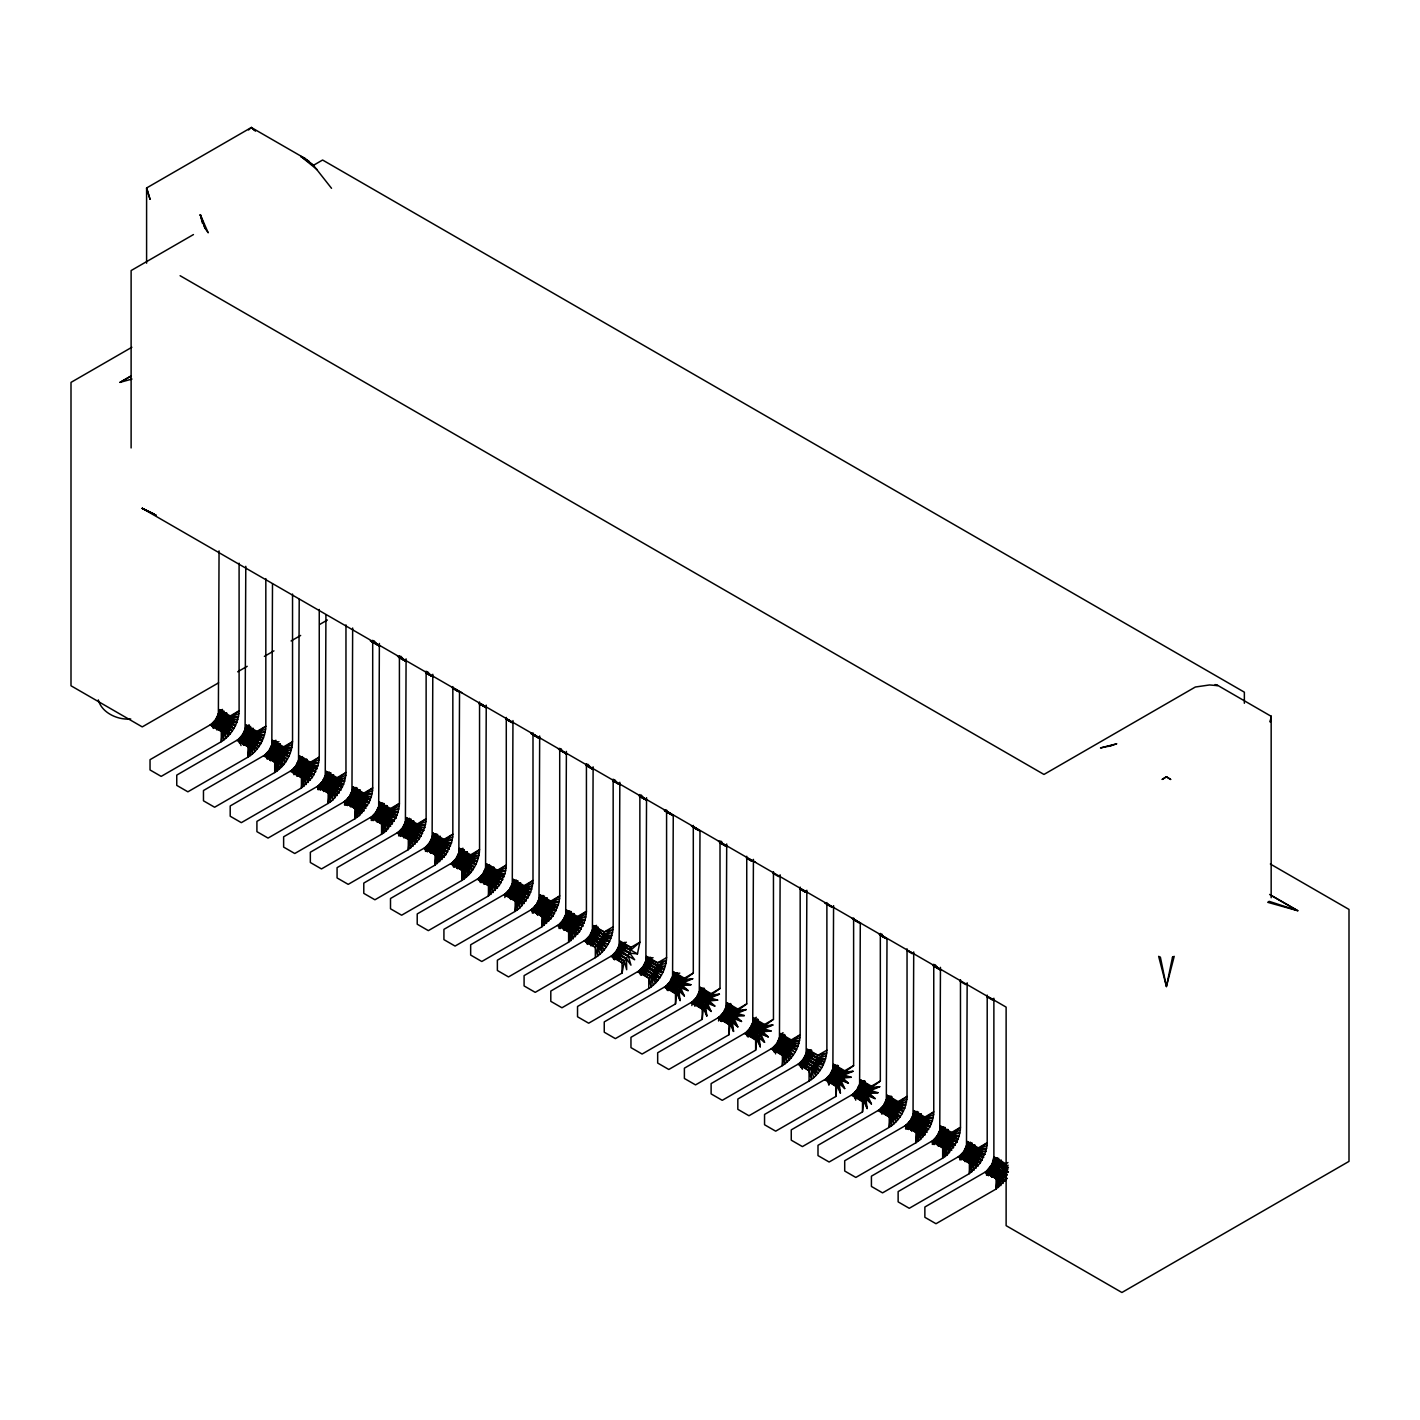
<?xml version="1.0" encoding="UTF-8"?>
<svg xmlns="http://www.w3.org/2000/svg" width="1420" height="1420" viewBox="0 0 1420 1420"><rect width="100%" height="100%" fill="white"/><g stroke="black" fill="none" stroke-linecap="round" stroke-linejoin="round"><path stroke-width="1.5" d="M239.092 563.19L239.092 710.834C238.613 723.117 231.691 735.116 221.289 741.684L161.17 776.385L150.041 769.959L150.041 759.682L211.314 724.218L215.574 719.709L218.378 713.87L219.053 550.889M223.774 711.597L218.378 713.87L229.898 718.804L238.489 716.496L230.111 717.348L230.2 715.964L239.092 710.834L230.111 717.348L226.703 726.135L221.289 731.389L221.289 741.684L222.443 730.643L211.314 724.218L213.035 728.052M265.824 578.615L265.824 726.259C265.327 738.542 258.404 750.541 248.003 757.109L187.884 791.81L176.754 785.384L176.754 775.107L238.027 739.642L242.287 735.134L245.092 729.294L245.784 566.314M250.488 727.022L245.092 729.294L256.612 734.229L265.203 731.921L256.842 732.791L256.913 731.389L265.824 726.259L256.842 732.791L253.434 741.559L248.003 746.813L248.003 757.109L249.174 746.068L238.027 739.642L239.767 743.476M292.538 594.039L292.538 741.684C292.041 753.967 285.118 765.966 274.717 772.533L214.615 807.234L203.468 800.809L203.468 790.532L264.759 755.067L269.019 750.559L271.823 744.719L272.498 583.939M278.995 741.684L271.823 744.719L283.325 749.653L291.934 747.346L283.556 748.216L283.627 746.813L292.538 741.684L283.556 748.216L280.148 756.984L274.717 762.238L274.717 772.533L275.888 761.493L264.759 755.067L277.024 760.57L279.332 769.161L278.125 759.505L268.043 751.872L272.498 758.209L283.627 764.634L280.148 756.984L269.889 749.174L277.716 749.902L280.042 743.903L271.823 744.719L288.846 756.327L269.019 750.559L283.627 764.634L279.172 758.298L281.533 767.031L278.125 759.505L266.995 753.061L270.404 760.605L277.716 749.902L270.652 747.719L279.012 746.92L288.846 756.327L281.781 754.144L270.652 747.719L282.438 752.653L290.142 753.346L272.196 743.228L275.817 741.151M299.212 599.364L298.537 760.144L295.733 765.984L291.473 770.492L230.2 805.957L230.2 816.234L241.329 822.659L301.448 787.958L301.448 777.681L307.732 771.024L310.341 762.238L319.252 757.109L319.252 609.464M319.092 759.878L319.252 757.109L310.27 763.64L299.141 757.197L310.039 765.078L317.902 765.753L319.092 759.878L310.27 763.64L299.212 755.813L310.341 762.238M325.925 614.789L325.251 775.568L322.446 781.408L318.186 785.917L256.913 821.381L256.913 831.659L268.043 838.084L328.162 803.383L328.162 793.105L334.463 786.449L337.072 777.681L345.965 772.533L345.965 624.889M345.823 775.302L345.965 772.533L336.984 779.065L325.855 772.64L336.753 780.503L344.616 781.178L345.823 775.302L336.984 779.065L325.925 771.237L337.072 777.681M352.657 628.013L351.965 790.993L349.16 796.833L344.9 801.341L283.627 836.806L283.627 847.083L294.757 853.509L354.876 818.808L354.876 808.53L361.177 801.874L363.786 793.105L372.697 787.958L372.697 640.313M372.537 790.727L372.697 787.958L363.697 794.49L352.568 788.064L363.484 795.928L371.33 796.602L372.537 790.727L363.697 794.49L352.657 786.662L363.786 793.105M379.371 643.438L378.696 806.418L375.892 812.258L371.632 816.766L310.341 852.231L310.341 862.508L321.47 868.933L381.589 834.232L381.589 823.955L387.891 817.299L390.5 808.53L399.411 803.383L399.411 655.738M399.251 806.152L399.411 803.383L390.429 809.915L379.3 803.489L390.198 811.352L398.044 812.027L399.251 806.152L390.429 809.915L379.371 802.087L390.5 808.53M406.084 658.862L405.41 821.843L402.605 827.7L398.345 832.191L337.072 867.655L337.072 877.933L348.202 884.358L408.303 849.657L408.303 839.38L414.604 832.723L417.214 823.955L426.124 818.808L426.124 671.163M425.964 821.577L426.124 818.808L417.143 825.34L406.014 818.914L416.912 826.777L424.775 827.452L425.964 821.577L417.143 825.34L406.084 817.529L417.214 823.955M432.798 674.287L432.124 837.267L429.319 843.125L425.059 847.616L363.786 883.08L363.786 893.357L374.915 899.783L435.035 865.082L435.035 854.804L441.318 848.148L443.927 839.38L452.838 834.232L452.838 686.588M452.696 837.001L452.838 834.232L443.856 840.764L432.727 834.339L443.626 842.202L451.489 842.894L452.696 837.001L443.856 840.764L432.798 832.954L443.927 839.38M479.552 702.012L479.552 849.657C479.072 861.94 472.15 873.939 461.748 880.506L401.629 915.208L390.5 908.782L390.5 898.505L451.773 863.04L456.033 858.55L458.837 852.692L459.53 691.913M464.233 850.42L458.837 852.692L470.357 857.644L478.948 855.337L470.57 856.189L470.659 854.804L479.552 849.657L470.57 856.189L467.162 864.975L461.748 870.229L461.748 880.506L462.902 869.466L451.773 863.04L453.495 866.874M486.243 705.136L485.569 868.117L482.747 873.974L478.487 878.465L417.214 913.93L417.214 924.207L428.343 930.632L488.462 895.931L488.462 885.654L494.763 878.998L497.373 870.229L506.283 865.082L506.283 717.437M506.123 867.851L506.283 865.082L497.302 871.614L486.155 865.188L497.071 873.069L504.916 873.744L506.123 867.851L497.302 871.614L486.243 863.804L497.373 870.229M512.957 720.561L512.283 883.542L509.478 889.399L505.218 893.89L443.927 929.355L443.927 939.632L455.074 946.075L515.176 911.356L515.176 901.079L521.477 894.422L524.087 885.654L532.997 880.506L532.997 732.862M532.837 883.275L532.997 880.506L524.015 887.038L512.886 880.613L523.785 888.494L531.63 889.168L532.837 883.275L524.015 887.038L512.957 879.228L524.087 885.654M539.671 735.986L538.996 898.966L536.192 904.824L531.932 909.315L470.659 944.779L470.659 955.056L481.788 961.5L541.908 926.781L541.908 916.504L548.191 909.847L550.8 901.079L559.711 895.931L559.711 748.287M559.569 898.7L559.711 895.931L550.729 902.463L539.6 896.038L550.498 903.919L558.362 904.593L559.569 898.7L550.729 902.463L539.671 894.653L550.8 901.079M566.385 751.411L565.71 914.409L562.906 920.249L558.646 924.74L497.373 960.204L497.373 970.481L508.502 976.924L568.621 942.206L568.621 931.928L574.922 925.272L577.532 916.504L586.424 911.356L586.424 763.712M586.283 914.125L586.424 911.356L577.443 917.888L566.314 911.462L577.212 919.344L585.076 920.018L586.283 914.125L577.443 917.888L566.385 910.078L577.532 916.504M613.156 779.136L613.156 926.781C612.659 939.064 605.736 951.063 595.335 957.63L535.216 992.349L524.087 985.924L524.087 975.629L585.359 940.164L589.62 935.673L592.424 929.834L593.116 766.835M619.83 782.26L619.155 945.258L616.351 951.098L612.091 955.589L550.8 991.053L550.8 1001.348L561.947 1007.774L622.049 973.055L624.356 961.091L629.77 953.175L630.959 947.353L639.87 942.206L639.87 794.561M666.583 809.986L666.583 957.63C666.104 969.913 659.164 981.912 648.78 988.48L588.661 1023.199L577.532 1016.773L577.532 1006.478L638.805 971.014L643.065 966.523L645.869 960.683L646.544 797.685M693.297 825.41L693.297 973.055L684.387 978.202L682.558 985.533L676.648 992.864L675.494 1003.904L615.375 1038.623L604.245 1032.198L604.245 1021.903L665.519 986.438L669.778 981.948L672.583 976.108L673.257 815.311M720.011 840.835L720.011 988.48L711.118 993.627L709.272 1000.958L703.361 1008.289L702.208 1019.329L642.088 1054.048L630.959 1047.623L630.959 1037.328L692.232 1001.863L696.492 997.372L699.297 991.533L699.989 830.735M746.742 856.26L746.742 1003.904L737.832 1009.052L735.223 1017.838L730.093 1023.713L728.922 1034.754L668.802 1069.473L657.673 1063.047L657.673 1052.753L718.964 1017.288L723.206 1012.797L726.028 1006.957L726.703 843.959M773.456 871.685L773.456 1019.329L764.546 1024.477L761.936 1033.263L755.635 1039.901L755.635 1050.179L695.534 1084.898L684.387 1078.472L684.387 1068.177L745.678 1032.713L749.938 1028.222L752.742 1022.382L753.416 859.384M780.13 874.809L779.456 1037.807L776.651 1043.647L772.391 1048.138L711.118 1083.602L711.118 1093.897L722.247 1100.322L782.367 1065.621L782.367 1055.326L788.65 1048.688L791.259 1039.901L800.17 1034.754L800.17 887.109M774.113 1051.989L772.391 1048.138L783.52 1054.563L782.367 1065.621C792.75 1059.054 799.691 1047.055 800.17 1034.754L791.188 1041.286L780.059 1034.861L783.059 1032.695M826.884 902.534L826.884 1050.179C826.404 1062.479 819.482 1074.478 809.08 1081.046L748.961 1115.747L737.832 1109.322L737.832 1099.027L799.105 1063.562L803.365 1059.071L806.169 1053.232L806.844 890.233M853.615 917.959L853.615 1065.621L844.705 1070.751L842.859 1078.082L836.966 1085.412L835.794 1096.471L775.675 1131.172L764.546 1124.746L764.546 1114.451L825.819 1078.987L830.079 1074.496L832.883 1068.656L833.575 905.658M880.329 933.401L880.329 1081.046L871.418 1086.176L869.572 1093.506L863.679 1100.837L862.508 1111.895L802.406 1146.597L791.259 1140.171L791.259 1129.876L852.55 1094.412L856.81 1089.921L859.615 1084.081L860.289 923.284M907.043 948.826L907.043 1096.471C906.563 1108.754 899.623 1120.753 889.24 1127.32L829.12 1162.021L817.991 1155.596L817.991 1145.319L879.264 1109.836L883.524 1105.346L886.328 1099.506L887.003 938.726M891.707 1097.234L886.328 1099.506L897.83 1104.44L906.439 1102.133L898.061 1102.985L898.132 1101.601L907.043 1096.471L898.061 1102.985L895.523 1110.387L889.24 1117.025L889.24 1127.32L890.393 1116.28L879.264 1109.836L891.529 1115.357L893.837 1123.948L892.647 1114.274L882.548 1106.659L887.003 1112.996L898.132 1119.421L894.653 1111.771L884.394 1103.961L901.824 1114.025L896.304 1108.931L885.157 1102.506L893.517 1101.689L903.368 1111.114L883.524 1105.346L887.003 1112.996L900.067 1116.812L895.523 1110.387L885.157 1102.506L903.368 1111.114L896.304 1108.931M913.717 951.932L913.042 1114.931L910.238 1120.77L905.978 1125.261L844.705 1160.744L844.705 1171.021L855.834 1177.446L915.953 1142.745L915.953 1132.45L922.255 1125.812L924.864 1117.025L933.756 1111.895L933.756 964.251M933.615 1114.665L933.756 1111.895L924.775 1118.41L913.646 1111.984L924.544 1119.865L932.407 1120.54L933.615 1114.665L924.775 1118.41L913.717 1110.6L924.864 1117.025M940.448 967.357L939.756 1130.356L936.952 1136.195L932.692 1140.686L871.418 1176.168L871.418 1186.445L882.548 1192.871L942.667 1158.17L942.667 1147.875L948.968 1141.236L951.577 1132.45L960.47 1127.32L960.47 979.676M960.328 1130.089L960.47 1127.32L951.489 1133.834L940.359 1127.409L951.276 1135.29L959.121 1135.965L960.328 1130.089L951.489 1133.834L940.448 1126.024L951.577 1132.45M967.162 982.782L966.487 1145.78L963.683 1151.62L959.423 1156.129L898.132 1191.593L898.132 1201.87L909.261 1208.296L969.381 1173.594L969.381 1163.299L975.682 1156.661L978.291 1147.875L987.202 1142.745L987.202 995.101M987.042 1145.514L987.202 1142.745L978.22 1149.259L967.091 1142.834L977.99 1150.715L985.835 1151.389L987.042 1145.514L978.22 1149.259L967.162 1141.449L978.291 1147.875M1007.934 1162.519L1004.934 1164.684L993.876 1156.874L992.03 1164.205L986.137 1171.553L924.864 1207.018L924.864 1217.295L935.993 1223.72L996.094 1189.019L996.094 1178.724L1001.526 1173.47L1004.331 1167.63L1005.005 1163.299L993.876 1156.874L993.876 998.224M302.531 756.576L298.91 758.653L316.873 768.77L309.152 768.078L297.366 763.143L308.513 769.569L315.577 771.752L305.726 762.345L297.366 763.143L304.448 765.327L297.117 776.03L293.709 768.486L304.856 774.929L308.264 782.455L305.886 773.722L310.341 780.059L295.733 765.984L315.577 771.752L298.537 760.144L306.755 759.327L304.448 765.327L296.602 764.599L306.862 772.409L310.341 780.059L299.212 773.634L294.757 767.297L304.856 774.929L306.045 784.585L303.738 775.995L291.473 770.492L302.602 776.917L301.448 787.958L312.276 777.45L317.902 765.753L309.666 766.569L298.537 760.144L303.916 757.872M317.796 789.591L318.186 785.917L330.469 791.419L332.777 800.028L328.162 803.383L329.316 792.342L318.186 785.917L318.648 789.715M344.527 805.016L344.9 801.341L357.183 806.844L359.491 815.453L354.876 818.808L356.047 807.767L344.9 801.341L345.38 805.14M371.241 820.441L371.632 816.766L383.897 822.269L386.204 830.878L381.589 834.232L382.761 823.192L371.632 816.766L372.093 820.565M398.807 835.99L398.345 832.191L409.475 838.616L408.303 849.657L419.148 839.149L424.775 827.452L416.539 828.268L405.41 821.843L410.788 819.571M425.521 851.414L425.059 847.616L436.188 854.041L435.035 865.082L445.88 854.574L451.489 842.894L443.253 843.693L432.124 837.267L437.52 834.995M480.226 882.299L478.487 878.465L489.634 884.891L488.462 895.931L499.308 885.423L504.916 873.744L496.698 874.542L485.569 868.117L490.947 865.845M504.828 897.564L505.218 893.89L517.484 899.392L519.791 908.001L515.176 911.356L516.347 900.316L505.218 893.89L515.176 901.079L504.047 894.653M532.394 913.131L531.932 909.315L543.061 915.74L541.908 926.781L552.735 916.273L558.362 904.593L550.126 905.41L538.996 898.966L544.375 896.694M559.107 928.556L558.646 924.74L569.775 931.165L568.621 942.206L579.466 931.697L585.076 920.018L576.84 920.834L565.71 914.409L571.106 912.119M691.842 1005.555L692.232 1001.863L704.515 1007.366L706.823 1015.974L703.361 1008.289L692.232 1001.863L702.208 1009.052L702.208 1019.329M718.573 1020.98L718.964 1017.288L731.229 1022.79L733.536 1031.399L730.093 1023.713L718.964 1017.288L720.685 1021.14M755.635 1050.179L756.807 1039.138L745.678 1032.713L747.399 1036.564M905.587 1128.953L905.978 1125.261L918.261 1130.781L920.568 1139.372L915.953 1142.745L917.107 1131.705L905.978 1125.261L906.439 1129.077M932.301 1144.378L932.692 1140.686L944.974 1146.206L947.282 1154.797L942.667 1158.17L943.838 1147.129L932.692 1140.686L933.171 1144.502M959.884 1159.927L959.423 1156.129L970.552 1162.554L969.381 1173.594L980.226 1163.086L985.835 1151.389L977.617 1152.206L966.487 1145.78L971.866 1143.508M986.598 1175.352L986.137 1171.553L997.266 1177.979L996.094 1189.019L1006.94 1178.511L1002.396 1172.086L992.03 1164.205L1000.39 1163.406L1007.419 1170.115M595.335 957.63L595.335 947.353L601.636 940.697L604.245 931.928L613.156 926.781M648.78 988.48L648.78 978.202L655.064 971.546L657.673 962.778L666.583 957.63M809.08 1081.046L809.08 1070.751L815.382 1064.112L817.991 1055.326L826.884 1050.179M617.221 949.696L634.651 959.76L629.77 953.175L619.155 945.258L626.344 947.442L617.984 948.24L629.77 953.175L637.473 953.867L639.87 942.206L630.658 950.193L619.155 945.258L626.327 942.223M225.585 716.071L226.614 713.053L218.378 713.87L235.418 725.478L215.574 719.709L230.2 733.785L226.703 726.135L216.461 718.325L224.289 719.053L225.585 716.071L217.863 715.378L235.418 725.478L225.585 716.071L217.224 716.869L227.59 724.75L232.135 731.176L214.615 721.023L219.053 727.359L230.2 733.785L225.744 727.448L228.105 736.181L224.697 728.637L214.615 721.023L226.703 726.135L232.135 731.176M252.298 731.495L253.328 728.478L245.092 729.294L262.132 740.903L242.287 735.134L256.913 749.21L253.434 741.559L243.175 733.75L251.003 734.477L252.298 731.495L244.577 730.803L262.132 740.903L252.298 731.495L243.938 732.294L254.304 740.175L258.848 746.601L241.329 736.447L245.784 742.784L256.913 749.21L252.458 742.873L254.819 751.606L251.411 744.08L241.329 736.447L253.434 741.559L258.848 746.601M332.457 777.769L324.097 778.568L331.162 780.751L323.849 791.455L320.441 783.929L331.57 790.354L334.978 797.88L332.617 789.147L337.072 795.484L322.446 781.408L342.291 787.177L332.457 777.769L333.487 774.752L325.251 775.568L342.291 787.177L332.777 800.028L331.57 790.354L321.47 782.722L325.925 789.058L337.072 795.484L333.576 787.834L323.316 780.024L331.162 780.751L332.457 777.769L324.736 777.077L342.291 787.177L344.616 781.178L336.38 781.994L325.251 775.568L330.647 773.297M359.171 793.194L350.811 793.993L357.875 796.176L350.562 806.879L347.154 799.353L358.284 805.779L361.692 813.305L359.331 804.572L363.786 810.909L349.16 796.833L369.005 802.602L359.171 793.194L360.201 790.177L351.965 790.993L369.005 802.602L359.491 815.453L358.284 805.779L348.202 798.147L352.657 804.483L363.786 810.909L360.289 803.276L350.048 795.448L357.875 796.176L359.171 793.194L351.45 792.502L369.005 802.602L371.33 796.602L363.112 797.419L351.965 790.993L357.361 788.721M385.885 808.619L377.525 809.418L384.589 811.601L377.276 822.304L373.868 814.778L384.998 821.204L388.405 828.73L386.045 819.997L390.5 826.333L375.892 812.258L395.718 818.026L385.885 808.619L386.914 805.601L378.696 806.418L395.718 818.026L386.204 830.878L384.998 821.204L374.915 813.571L379.371 819.908L390.5 826.333L387.021 818.701L376.761 810.873L384.589 811.601L385.885 808.619L378.181 807.927L395.718 818.026L398.044 812.027L389.825 812.843L378.696 806.418L384.075 804.146M412.599 824.044L413.628 821.026L405.41 821.843L422.45 833.451L402.605 827.7L417.214 841.758L413.735 834.126L403.475 826.298L411.303 827.026L412.599 824.044L404.895 823.351L422.45 833.451L412.599 824.044L404.238 824.842L414.604 832.723L419.148 839.149L401.629 828.996L406.084 835.333L417.214 841.758L412.758 835.422L415.137 844.154L411.711 836.628L401.629 828.996L413.735 834.126L419.148 839.149M439.33 839.468L440.36 836.451L432.124 837.267L449.164 848.876L429.319 843.125L443.927 857.183L440.448 849.55L430.189 841.723L438.034 842.45L439.33 839.468L431.609 838.776L449.164 848.876L439.33 839.468L430.97 840.267L441.318 848.148L445.88 854.574L428.343 844.421L432.798 850.757L443.927 857.183L439.49 850.846L441.851 859.579L438.443 852.053L428.343 844.421L440.448 849.55L445.88 854.574M466.044 854.893L467.073 851.876L458.837 852.692L475.877 864.301L456.033 858.55L470.659 872.608L467.162 864.975L456.921 857.147L464.748 857.875L466.044 854.893L458.323 854.201L475.877 864.301L466.044 854.893L457.684 855.692L468.05 863.573L472.594 869.998L455.074 859.846L459.53 866.182L470.659 872.608L466.204 866.271L468.565 875.004L465.156 867.478L455.074 859.846L467.162 864.975L472.594 869.998M492.758 870.318L493.787 867.3L485.569 868.117L502.591 879.726L482.747 873.974L497.373 888.033L493.894 880.4L483.634 872.572L491.462 873.3L492.758 870.318L485.054 869.626L502.591 879.726L492.758 870.318L484.397 871.117L494.763 878.998L499.308 885.423L481.788 875.27L486.243 881.607L497.373 888.033L492.917 881.696L495.278 890.429L491.87 882.903L481.788 875.27L493.894 880.4L499.308 885.423M519.471 885.743L511.111 886.541L518.176 888.725L510.863 899.428L507.455 891.902L518.584 898.327L521.992 905.853L519.631 897.12L524.087 903.457L509.478 889.399L529.323 895.15L519.471 885.743L520.501 882.743L512.283 883.542L529.323 895.15L519.791 908.001L518.584 898.327L508.502 890.695L512.957 897.032L524.087 903.457L520.607 895.825L510.348 887.997L518.176 888.725L519.471 885.743L511.768 885.05L529.323 895.15L531.63 889.168L523.412 889.985L512.283 883.542L517.661 881.27M546.185 901.167L547.232 898.168L538.996 898.966L556.036 910.575L536.192 904.824L550.8 918.882L547.321 911.249L537.062 903.422L544.907 904.149L546.185 901.167L538.482 900.475L556.036 910.575L546.185 901.167L537.825 901.966L548.191 909.847L552.735 916.273L535.216 906.12L539.671 912.456L550.8 918.882L546.345 912.545L548.723 921.278L545.316 913.752L535.216 906.12L547.321 911.249L552.735 916.273M572.917 916.592L573.946 913.593L565.71 914.409L582.75 926L562.906 920.249L577.532 934.307L574.035 926.674L563.775 918.846L571.621 919.574L572.917 916.592L565.196 915.9L582.75 926L572.917 916.592L564.557 917.391L574.922 925.272L579.466 931.697L561.947 921.544L566.385 927.881L577.532 934.307L573.077 927.97L575.437 936.703L572.029 929.177L561.947 921.544L574.035 926.674L579.466 931.697M920.249 1117.114L911.889 1117.93L918.953 1120.114L911.64 1130.817L908.232 1123.273L919.361 1129.699L922.769 1137.243L920.408 1128.509L924.864 1134.846L910.238 1120.77L930.082 1126.539L920.249 1117.114L921.278 1114.114L913.042 1114.931L930.082 1126.539L920.568 1139.372L919.361 1129.699L909.261 1122.084L913.717 1128.421L924.864 1134.846L921.367 1127.196L911.107 1119.386L918.953 1120.114L920.249 1117.114L912.528 1116.439L930.082 1126.539L932.407 1120.54L924.171 1121.356L913.042 1114.931L918.438 1112.659M946.962 1132.556L938.602 1133.355L945.667 1135.538L938.354 1146.242L934.946 1138.698L946.075 1145.123L949.483 1152.667L947.122 1143.934L951.577 1150.271L936.952 1136.195L956.796 1141.964L946.962 1132.556L947.992 1129.539L939.756 1130.356L956.796 1141.964L947.282 1154.797L946.075 1145.123L935.993 1137.509L940.448 1143.845L951.577 1150.271L948.081 1142.621L937.839 1134.811L945.667 1135.538L946.962 1132.556L939.241 1131.864L956.796 1141.964L959.121 1135.965L950.903 1136.781L939.756 1130.356L945.152 1128.083M973.676 1147.981L974.706 1144.964L966.487 1145.78L983.51 1157.389L963.683 1151.62L978.291 1165.696L974.812 1158.045L964.553 1150.236L972.38 1150.963L973.676 1147.981L965.973 1147.289L983.51 1157.389L973.676 1147.981L965.316 1148.78L975.682 1156.661L980.226 1163.086L962.707 1152.933L967.162 1159.27L978.291 1165.696L973.836 1159.359L976.197 1168.092L972.789 1160.548L962.707 1152.933L974.812 1158.045L980.226 1163.086M1007.312 1174.446L992.03 1164.205L999.094 1166.388L991.267 1165.66L1001.526 1173.47L1005.005 1181.12L993.876 1174.695L989.42 1168.358L999.502 1175.973L1000.709 1185.647L998.402 1177.056L987.273 1170.63L991.781 1177.091L997.568 1169.299L1001.419 1160.389L993.201 1161.205L1007.029 1170.967M216.976 729.756L213.568 722.212L224.697 728.637L225.904 738.311L223.597 729.72L212.468 723.295L216.976 729.756L224.289 719.053L217.224 716.869L228.354 723.295L233.874 728.389L221.005 724.75L214.615 721.023M243.69 745.18L240.282 737.637L251.411 744.08L252.618 753.736L250.311 745.145L239.181 738.719L243.69 745.18L251.003 734.477L243.938 732.294L255.067 738.719L260.605 743.814L247.719 740.175L241.329 736.447M403.99 837.729L400.582 830.203L411.711 836.628L412.918 846.302L410.611 837.693L399.481 831.268L403.99 837.729L411.303 827.026L404.238 824.842L415.385 831.268L420.906 836.362L408.019 832.723L401.629 828.996M430.721 853.154L427.313 845.628L438.443 852.053L439.632 861.727L437.342 853.118L426.195 846.693L430.721 853.154L438.034 842.45L430.97 840.267L442.099 846.693L447.62 851.787L434.733 848.148L428.343 844.421M457.435 868.578L454.027 861.053L465.156 867.478L466.363 877.152L464.056 868.543L452.927 862.117L457.435 868.578L464.748 857.875L457.684 855.692L468.813 862.117L474.351 867.212L461.464 863.573L455.074 859.846M484.149 884.003L480.741 876.477L491.87 882.903L493.077 892.577L490.77 883.968L479.641 877.542L484.149 884.003L491.462 873.3L484.397 871.117L495.527 877.542L501.065 882.636L488.178 878.998L481.788 875.27M537.577 914.853L534.168 907.327L545.316 913.752L546.505 923.426L544.197 914.817L533.068 908.392L537.577 914.853L544.907 904.149L537.825 901.966L548.972 908.392L554.492 913.486L541.606 909.847L535.216 906.12M564.308 930.278L560.9 922.751L572.029 929.177L573.236 938.851L570.929 930.242L559.799 923.817L564.308 930.278L571.621 919.574L564.557 917.391L575.686 923.817L581.206 928.911L568.337 925.272L561.947 921.544M593.116 943.306L599.63 932.017L591.909 931.325L609.464 941.424L601.636 940.697L589.62 935.673L604.245 949.731L593.116 943.306L587.614 938.176L591.022 945.702L593.116 943.306L588.661 936.969L606.18 947.122L601.636 940.697L591.27 932.816L599.63 932.017L609.464 941.424L589.62 935.673L606.18 947.122M967.162 1159.27L961.659 1154.123L971.688 1161.631L973.996 1170.222L972.789 1160.548L961.659 1154.123L965.067 1161.667L972.38 1150.963L965.316 1148.78L976.445 1155.206L981.983 1160.3L969.097 1156.661L962.707 1152.933M248.553 129.983L251.34 127.498L305.034 158.472L313.447 165.323L331.534 188.31M615.055 959.405L614.327 953.601L624.356 961.091L622.049 962.778L622.049 973.055M693.297 973.055L684.316 979.587L673.186 973.161L677.375 972.735M720.011 988.48L711.029 995.012L699.9 988.586L704.089 988.16M746.742 1003.904L737.761 1010.436L726.614 1004.011L730.803 1003.585M756.327 1017.252L753.346 1019.436L764.244 1027.317L772.853 1025.009L764.475 1025.861L753.346 1019.436L757.534 1019.01M773.456 1019.329L764.475 1025.861L753.416 1018.051L764.546 1024.477M853.615 1065.621L844.634 1072.135L833.487 1065.71L837.676 1065.284M880.329 1081.046L871.347 1087.56L860.218 1081.135L864.407 1080.709M668.483 990.255L667.773 984.45L673.257 989.58L668.802 983.244L678.902 990.876L680.091 1000.55L676.648 992.864L675.494 993.627L675.494 1003.904M703.361 1008.289L702.208 1009.052L691.078 1002.626M730.093 1023.713L728.922 1024.477L728.922 1034.754M829.031 1084.738L828.073 1076.999L833.575 1082.146L829.12 1075.81L839.202 1083.424L840.409 1093.098L836.966 1085.412L835.794 1086.176L835.794 1096.471M855.745 1100.163L854.787 1092.424L860.289 1097.571L855.834 1091.234L865.916 1098.849L867.123 1108.523L863.679 1100.837L862.508 1101.601L862.508 1111.895M255.493 131.173L251.34 127.498L146.597 187.972L146.597 263.197M193.457 234.566L131.119 270.563L131.119 447.957M131.865 347.261L71 382.388L71 685.771L142.249 726.898L218.591 682.825M119.99 382.388L131.243 375.892L119.99 382.388L131.989 379.051M237.672 671.802L247.204 666.299M264.386 656.377L273.936 650.875M291.1 640.952L300.649 635.45M319.731 624.427L327.363 620.025M217.224 716.869L228.993 721.804L236.714 722.496L218.751 712.378L222.372 710.302M243.938 732.294L255.724 737.228L263.428 737.921L245.483 727.803L249.103 725.726M339.007 792.875L333.576 787.834L321.47 782.722L339.007 792.875L334.463 786.449L324.097 778.568L335.865 783.503L343.587 784.195L325.624 774.077L329.245 772.001M365.721 808.299L360.289 803.276L348.202 798.147L365.721 808.299L361.177 801.874L350.811 793.993L362.597 798.928L370.3 799.62L352.337 789.502L355.976 787.425M392.435 823.724L387.021 818.701L374.915 813.571L392.435 823.724L387.891 817.299L377.525 809.418L389.311 814.352L397.014 815.044L379.069 804.927L382.69 802.85M404.238 824.842L416.024 829.777L423.746 830.469L405.783 820.352L409.404 818.275M430.97 840.267L442.738 845.202L450.459 845.894L432.496 835.776L436.117 833.7M457.684 855.692L469.452 860.626L477.173 861.319L459.21 851.201L462.849 849.124M484.397 871.117L496.184 876.051L503.887 876.743L485.942 866.626L489.563 864.549M526.021 900.848L520.607 895.825L508.502 890.695L526.021 900.848L521.477 894.422L511.111 886.541L522.897 891.476L530.601 892.168L512.655 882.051L516.276 879.974M537.825 901.966L549.611 906.901L557.332 907.593L539.369 897.493L542.99 895.399M564.557 917.391L576.325 922.325L584.046 923.018L566.083 912.918L569.704 910.823M588.661 936.969L595.051 940.697L607.938 944.335L590.507 934.271L598.335 934.999L591.27 932.816L603.056 937.75L610.76 938.442L592.814 928.343L596.435 926.248M597.82 927.544L592.424 929.834L603.944 934.768L612.996 929.55L604.245 931.928L593.028 926.887L596.56 925.379M653.04 957.648L645.869 960.683L657.371 965.618L666.424 960.399L657.673 962.778L646.473 957.737L650.662 957.311M811.566 1050.96L806.169 1053.232L817.689 1058.166L826.742 1052.966L817.991 1055.326L806.773 1050.285L810.962 1049.859M926.798 1132.237L921.367 1127.196L909.261 1122.084L926.798 1132.237L922.255 1125.812L911.889 1117.93L923.657 1122.865L931.378 1123.557L913.415 1113.44L917.036 1111.363M953.512 1147.662L948.081 1142.621L935.993 1137.509L953.512 1147.662L948.968 1141.236L938.602 1133.355L950.388 1138.29L958.092 1138.982L940.129 1128.864L943.768 1126.788M965.316 1148.78L977.102 1153.715L984.806 1154.407L966.86 1144.289L970.481 1142.212M1007.809 1167.684L993.574 1159.714L997.195 1157.637M218.378 713.87L229.508 720.295L237.743 719.478L229.898 718.804L218.982 710.923L222.514 709.432M218.982 710.923L230.111 717.348L238.951 713.603M245.092 729.294L256.239 735.72L264.457 734.903L256.612 734.229L245.695 726.348L249.228 724.857M245.695 726.348L256.842 732.791L265.664 729.028M271.823 744.719L282.953 751.144L291.171 750.328L283.325 749.653L272.427 741.772L275.959 740.281M272.427 741.772L283.556 748.216L292.378 744.453M458.837 852.692L469.967 859.118L478.203 858.319L470.357 857.644L459.441 849.764L462.973 848.255M459.441 849.764L470.57 856.189L479.41 852.426M791.259 1039.901L780.13 1033.476L791.188 1041.286L800.028 1037.541M891.121 1096.133L886.932 1096.559L898.061 1102.985L906.883 1099.24M673.257 989.58L669.778 981.948L676.949 984.184L671.429 979.09L679.789 978.291L672.583 976.108L683.712 982.533L690.919 984.717L683.197 984.024L672.583 976.108L679.772 973.073M683.712 982.533L692.694 978.735L684.316 979.587L673.257 971.777L684.387 978.202M695.197 1005.68L694.486 999.875L699.989 1005.005L696.492 997.372L703.663 999.609L698.143 994.515L706.503 993.716L699.297 991.533L710.444 997.958L717.632 1000.142L709.911 999.467L699.297 991.533L704.693 989.243M710.444 997.958L719.408 994.16L711.029 995.012L699.989 987.202L711.118 993.627M721.928 1021.104L721.2 1015.3L726.703 1020.43L723.206 1012.797L730.395 1015.034L724.857 1009.957L733.217 1009.141L726.028 1006.957L737.158 1013.383L744.346 1015.566L736.643 1014.892L726.028 1006.957L731.406 1004.668M737.158 1013.383L746.121 1009.584L737.761 1010.436L726.703 1002.626L737.832 1009.052M748.642 1036.529L747.914 1030.725L753.416 1035.854L749.938 1028.222L757.109 1030.458L751.571 1025.382L759.931 1024.565L752.742 1022.382L763.871 1028.808L771.06 1030.991L763.356 1030.316L752.742 1022.382L758.12 1020.093M763.871 1028.808L772.853 1025.009M789.431 1047.232L796.496 1049.416L786.662 1039.99L778.302 1040.807L789.431 1047.232L794.952 1052.309L777.521 1042.262L787.78 1050.072L791.259 1057.722L780.13 1051.297L776.651 1043.647L796.496 1049.416L779.456 1037.807L784.834 1035.517M833.575 1082.146L830.079 1074.496L837.267 1076.733L831.729 1071.656L840.09 1070.84L832.883 1068.656L844.03 1075.082L851.219 1077.265L843.515 1076.591L832.883 1068.656L838.279 1066.384M844.03 1075.082L852.994 1071.283L844.634 1072.135L833.575 1064.325L844.705 1070.751M860.289 1097.571L856.81 1089.921L863.981 1092.157L858.443 1087.081L866.803 1086.264L859.615 1084.081L870.744 1090.507L877.933 1092.708L870.229 1092.015L859.615 1084.081L864.993 1081.809M870.744 1090.507L879.726 1086.708L871.347 1087.56L860.289 1079.75L871.418 1086.176M1007.934 1168.731L993.201 1161.205L998.58 1158.933M1112.108 745.322L1116.759 743.796L1100.482 747.949L1112.108 745.322L1107.795 746.512M218.751 712.378L223.916 710.994M245.483 727.803L250.63 726.419M272.196 743.228L277.361 741.843M298.91 758.653L302.353 757.73M325.624 774.077L330.789 772.693M352.337 789.502L357.503 788.118M379.069 804.927L384.234 803.542M405.783 820.352L410.948 818.967M432.496 835.776L437.662 834.392M459.21 851.201L464.375 849.834M485.942 866.626L489.367 865.721M512.655 882.051L517.821 880.684M539.369 897.493L544.534 896.109M566.083 912.918L571.248 911.533M592.814 928.343L597.962 926.958M593.028 926.887L603.944 934.768L612.535 932.461M624.693 942.383L619.528 943.768L637.473 953.867M651.407 957.808L646.242 959.192L664.205 969.292L656.484 968.6L644.698 963.665L653.058 962.866L662.909 972.274L655.064 971.546L643.065 966.523L646.544 974.156L657.673 980.581L653.218 974.262L643.065 966.523L662.909 972.274L645.354 962.174L653.058 962.866L645.869 960.683L656.484 968.6L665.234 966.292L657.371 965.618L646.473 957.737M657.371 965.618L665.98 963.31M678.121 973.232L672.956 974.617L684.085 981.043L692.694 978.735M703.113 989.119L699.669 990.042L710.816 996.467L719.408 994.16M729.844 1004.543L726.401 1005.466L737.53 1011.892L746.121 1009.584M758.28 1019.507L753.115 1020.891L764.244 1027.317L752.742 1022.382M784.994 1034.931L779.828 1036.316L797.791 1046.416L790.07 1045.741L778.302 1040.807L793.212 1055.095L780.13 1051.297L774.628 1046.149L775.604 1053.889M811.707 1050.356L806.542 1051.741L824.505 1061.841L816.784 1061.166L805.016 1056.231L813.376 1055.415L823.209 1064.84L815.382 1064.112L803.365 1059.071L806.844 1066.722L817.991 1073.147L813.536 1066.81L803.365 1059.071L823.209 1064.84L805.655 1054.74L813.376 1055.415L806.169 1053.232L816.784 1061.166L825.535 1058.841L817.689 1058.166L806.773 1050.285M817.689 1058.166L826.28 1055.859M838.421 1065.781L833.274 1067.166L844.403 1073.591L852.994 1071.283M865.153 1081.206L859.987 1082.59L871.117 1089.016L879.726 1086.708M891.866 1096.63L886.701 1098.015L904.664 1108.132L896.943 1107.44L885.814 1101.015L893.517 1101.689L886.328 1099.506L896.943 1107.44M913.415 1113.44L918.58 1112.055M940.129 1128.864L945.294 1127.48M966.86 1144.289L972.008 1142.905M993.574 1159.714L998.739 1158.33M993.201 1161.205L1004.703 1166.139L1008.147 1165.216M217.863 715.378L226.614 713.053M244.577 730.803L253.328 728.478M288.846 756.327L271.309 746.228L280.042 743.903M315.577 771.752L298.022 761.653L306.755 759.327M324.736 777.077L333.487 774.752M351.45 792.502L360.201 790.177M378.181 807.927L386.914 805.601M404.895 823.351L413.628 821.026M431.609 838.776L440.36 836.451M458.323 854.201L467.073 851.876M485.054 869.626L493.787 867.3M511.768 885.05L520.501 882.743M538.482 900.475L547.232 898.168M565.196 915.9L573.946 913.593M591.909 931.325L598.903 929.479M598.601 929.212L592.424 929.834L603.056 937.75L611.789 935.443L603.944 934.768M912.528 1116.439L921.278 1114.114M939.241 1131.864L947.992 1129.539M965.973 1147.289L974.706 1144.964M1008.377 1171.731L992.686 1162.714L1001.419 1160.389M310.27 763.64L318.648 762.771L310.039 765.078L298.537 760.144M336.984 779.065L345.362 778.196L336.753 780.503L325.251 775.568M363.697 794.49L372.075 793.638L363.484 795.928L351.965 790.993M390.429 809.915L398.807 809.063L390.198 811.352L378.696 806.418M417.143 825.34L425.521 824.487L416.912 826.777L405.41 821.843M443.856 840.764L452.234 839.912L443.626 842.202L432.124 837.267M497.302 871.614L505.662 870.762L497.071 873.069L485.569 868.117M524.015 887.038L532.394 886.186L523.785 888.494L512.283 883.542M550.729 902.463L559.107 901.611L550.498 903.919L538.996 898.966M577.443 917.888L585.821 917.036L577.212 919.344L565.71 914.409M784.248 1034.434L780.059 1034.861L790.958 1042.742L798.821 1043.416L790.585 1044.232L779.456 1037.807L786.662 1039.99L778.941 1039.316L790.07 1045.741M791.188 1041.286L799.566 1040.434L790.958 1042.742L779.456 1037.807M924.775 1118.41L933.153 1117.558L924.544 1119.865L913.042 1114.931M951.489 1133.834L959.867 1132.982L951.276 1135.29L939.756 1130.356M978.22 1149.259L986.598 1148.407L977.99 1150.715L966.487 1145.78M886.328 1099.506L897.458 1105.931L905.694 1105.115L897.83 1104.44L886.932 1096.559M1004.331 1167.63L1008.448 1167.222M679.789 978.291L672.068 977.599L683.197 984.024L671.429 979.09L682.558 985.533L690.919 984.717M706.503 993.716L698.782 993.024L709.911 999.467L698.143 994.515L709.272 1000.958L717.632 1000.142M733.217 1009.141L725.514 1008.448L736.643 1014.892L724.857 1009.957L735.986 1016.383L744.346 1015.566M759.931 1024.565L752.227 1023.873L763.356 1030.316L751.571 1025.382L762.7 1031.807L771.06 1030.991M840.09 1070.84L832.368 1070.165L843.515 1076.591L831.729 1071.656L842.859 1078.082L851.219 1077.265M866.803 1086.264L859.1 1085.59L870.229 1092.015L858.443 1087.081L869.572 1093.506L877.933 1092.708M130.729 718.964C117.984 720.295 101.619 712.822 98.317 699.9M271.309 746.228L279.012 746.92M298.022 761.653L305.726 762.345M626.344 947.442L618.641 946.749L629.77 953.175M992.686 1162.714L1000.39 1163.406M1007.668 1169.476L1003.816 1169.139L992.03 1164.205M452.447 687.44L461.748 692.64M1008.129 1172.228L990.397 1167.045L1005.005 1181.12L1000.55 1174.784L1002.91 1183.517L999.502 1175.973L988.373 1169.547L991.781 1177.091M281.781 754.144L287.319 759.238L274.433 755.6L268.043 751.872L280.148 756.984L285.562 762.025L268.043 751.872M308.513 769.569L314.033 774.663L301.147 771.024L294.757 767.297L306.862 772.409L312.276 777.45L294.757 767.297M324.097 778.568L335.226 784.994L340.747 790.088L327.878 786.449L321.47 782.722M350.811 793.993L361.94 800.418L367.478 805.513L354.592 801.874L348.202 798.147M377.525 809.418L388.654 815.843L394.192 820.938L381.305 817.299L374.915 813.571M511.111 886.541L522.24 892.967L527.778 898.061L514.892 894.422L508.502 890.695M911.889 1117.93L923.018 1124.356L928.538 1129.45L915.651 1125.794L909.261 1122.084M938.602 1133.355L949.731 1139.781L955.269 1144.875L942.383 1141.218L935.993 1137.509M1006.851 1175.192L995.81 1172.086L989.42 1168.358L1001.526 1173.47L1006.94 1178.511L989.42 1168.358M646.544 974.156L659.608 977.972L655.064 971.546L644.698 963.665L659.608 977.972L642.088 967.819L646.544 974.156L641.041 969.026L641.769 974.83M806.844 1066.722L819.926 1070.52L815.382 1064.112L805.016 1056.231L819.926 1070.52L802.406 1060.385L806.844 1066.722L801.359 1061.574L802.318 1069.313M229.508 720.295L236.714 722.496M256.239 735.72L263.428 737.921M282.953 751.144L290.142 753.346M309.666 766.569L316.873 768.77M336.38 781.994L343.587 784.195M363.112 797.419L370.3 799.62M389.825 812.843L397.014 815.044M416.539 828.268L423.746 830.469M443.253 843.693L450.459 845.894M469.967 859.118L477.173 861.319M496.698 874.542L503.887 876.743M523.412 889.985L530.601 892.168M550.126 905.41L557.332 907.593M576.84 920.834L584.046 923.018M790.585 1044.232L797.791 1046.416M897.458 1105.931L904.664 1108.132M924.171 1121.356L931.378 1123.557M950.903 1136.781L958.092 1138.982M977.617 1152.206L984.806 1154.407M228.354 723.295L235.418 725.478M255.067 738.719L262.132 740.903M335.226 784.994L342.291 787.177M361.94 800.418L369.005 802.602M388.654 815.843L395.718 818.026M415.385 831.268L422.45 833.451M442.099 846.693L449.164 848.876M468.813 862.117L475.877 864.301M495.527 877.542L502.591 879.726M522.24 892.967L529.323 895.15M548.972 908.392L556.036 910.575M575.686 923.817L582.75 926M923.018 1124.356L930.082 1126.539M949.731 1139.781L956.796 1141.964M976.445 1155.206L983.51 1157.389M1003.177 1170.63L1006.709 1171.713M680.091 1000.55L677.802 991.941L667.773 984.45L678.902 990.876L684.387 996.006L679.949 989.687L668.802 983.244L688.079 990.61L682.558 985.533M699.989 1005.005L695.534 998.668L714.81 1006.034L709.272 1000.958M726.703 1020.43L722.247 1014.111L741.524 1021.459L735.986 1016.383M753.416 1035.854L748.961 1029.535L768.238 1036.884L762.7 1031.807M840.409 1093.098L838.102 1084.507L828.073 1076.999L839.202 1083.424L844.705 1088.572L840.249 1082.235L829.12 1075.81L848.397 1083.176L842.859 1078.082M867.123 1108.523L864.816 1099.932L854.787 1092.424L865.916 1098.849L871.418 1103.997L866.963 1097.66L855.834 1091.234L875.11 1098.601L869.572 1093.506M628.35 956.121L616.351 951.098L619.83 958.731L614.327 953.601L626.504 958.819L630.959 965.156L628.35 956.121L617.984 948.24L623.522 953.335L616.351 951.098L626.504 958.819L626.664 969.7L624.356 961.091L613.227 954.666L614.611 959.831M778.302 1040.807L788.65 1048.688L793.212 1055.095L787.78 1050.072L775.675 1044.96L780.13 1051.297M885.157 1102.506L900.067 1116.812L894.653 1111.771L882.548 1106.659L893.677 1113.085L898.132 1119.421M599.79 943.395L587.614 938.176L597.642 945.667L602.151 952.128L599.79 943.395L604.245 949.731M672.583 976.108L684.085 981.043L673.186 973.161M699.297 991.533L710.816 996.467L699.9 988.586M726.028 1006.957L737.53 1011.892L726.614 1004.011M832.883 1068.656L844.403 1073.591L833.487 1065.71M859.615 1084.081L871.117 1089.016L860.218 1081.135M222.443 730.643L223.614 740.157L223.597 729.72L211.314 724.218L221.289 731.389L210.16 724.963M249.174 746.068L250.328 755.582L250.311 745.145L238.027 739.642L248.003 746.813L236.874 740.388M400.067 836.025L398.345 832.191L410.611 837.693L410.628 848.148L409.475 838.616M426.781 851.45L425.059 847.616L437.342 853.118L437.36 863.573L436.188 854.041M462.902 869.466L464.074 878.998L464.056 868.543L451.773 863.04L461.748 870.229L450.619 863.804M489.634 884.891L490.787 894.422L490.77 883.968L478.487 878.465L488.462 885.654L477.333 879.228M533.654 913.149L531.932 909.315L544.197 914.817L544.233 925.272L543.061 915.74M560.367 928.573L558.646 924.74L570.929 930.242L570.947 940.697L569.775 931.165M587.081 943.998L585.359 940.164L597.642 945.667L599.95 954.275M613.813 959.423L612.091 955.589L624.356 961.091M640.526 974.848L638.805 971.014L651.07 976.516L655.596 982.977L653.218 974.262L641.041 969.026L651.07 976.516L653.378 985.125M791.259 1057.722L786.822 1051.386L775.675 1044.96L785.775 1052.575L786.964 1062.249L784.674 1053.64L772.391 1048.138L782.367 1055.326L771.22 1048.901M800.827 1067.414L799.105 1063.562L811.388 1069.065L815.897 1075.543L813.536 1066.81L801.359 1061.574L811.388 1069.065L813.696 1077.673M824.665 1079.75L835.794 1086.176L825.819 1078.987L838.102 1084.507L826.972 1078.064L828.818 1084.951M851.379 1095.175L862.508 1101.601L852.55 1094.412L864.816 1099.932L853.686 1093.489L855.071 1098.654M961.145 1159.962L959.423 1156.129L971.688 1161.631L971.706 1172.068L970.552 1162.554M987.858 1175.387L986.137 1171.553L998.402 1177.056L998.42 1187.493L997.266 1177.979M1215.112 684.547L1217.472 685.629L1209.574 684.955L1195.356 687.014L1043.966 774.45L180.109 275.711M305.034 158.472L301.022 156.519L317.299 169.796M156.129 515.318L142.249 508.36L154.194 514.164L142.249 508.36L1006.123 1007.117L1006.123 1225.655L1121.906 1292.502L1349 1161.382L1349 909.421L1270.35 864.017M142.249 508.36L156.147 515.3M531.453 733.181L539.955 738.542L532.606 733.714M558.166 748.606L566.686 753.967L559.32 749.139M665.039 810.305L673.559 815.683L664.365 809.631M691.753 825.73L700.273 831.108L692.907 826.262M718.467 841.155L726.987 846.533L719.638 841.687M825.34 902.871L829.28 904.842M852.053 918.296L855.994 920.267M878.785 933.721L887.287 939.081L879.938 934.236M748.18 858.443L755.635 862.33M801.608 889.293L807.217 892.204M826.458 903.741L833.93 907.628M853.172 919.166L860.644 923.053M908.48 950.992L914.089 953.903M986.776 996.29L994.231 1000.177M370.46 640.864L379.655 645.993L370.478 640.952M399.02 657.318L406.368 661.418L399.055 657.442L404.629 660.655L400.76 656.217M425.734 672.743L433.1 676.843L425.769 672.867M479.161 703.592L486.528 707.692L479.214 703.716L484.77 706.929L481.948 704.302M532.606 734.442L539.955 738.542L531.115 733.43M586.034 765.291L593.4 769.391L586.087 765.416M639.479 796.141L646.828 800.241L639.515 796.265M666.193 811.566L673.559 815.683L664.702 810.572M692.907 826.99L700.273 831.108L691.416 825.996M719.62 842.415L726.987 846.533L719.567 842.237M879.938 934.963L887.287 939.081L879.867 934.786M933.366 965.813L940.732 969.931L933.419 965.955M1271.077 895.416L1297.791 910.717L1267.758 902.339L1269.178 901.345L1297.791 910.717L1269.64 894.458M603.056 937.75L609.464 941.424M370.798 640.881L379.655 645.993L372.306 641.148M397.529 656.306L406.368 661.418L399.02 656.572M425.663 672.565L433.1 676.843L425.734 671.997M452.394 687.99L459.814 692.268M479.108 703.415L486.528 707.692L481.007 704.072M505.822 718.84L513.241 723.117L505.928 719.141L513.241 723.117L507.721 719.496M559.267 749.689L566.686 753.967L559.498 749.973M585.981 765.114L593.4 769.391L586.034 764.563M612.694 780.538L620.114 784.816L612.765 779.988M639.408 795.963L646.828 800.241L639.479 795.413M933.313 965.635L940.732 969.931L933.366 965.085M532.642 734.566L538.216 737.779L530.973 733.466M664.382 810.625L671.802 814.92L664.56 810.589M692.96 827.132L698.516 830.345L693.084 827.097M746.387 857.982L751.961 861.194L748.198 858.922M773.101 873.406L778.675 876.619M805.389 892.044L799.815 888.831L805.389 892.044L801.643 889.772M832.102 907.469L824.86 903.138M858.834 922.894L853.189 919.485M879.974 935.106L885.547 938.318L880.116 935.07M912.261 953.743L906.634 950.335M960.133 981.38L965.689 984.593M992.42 1000.017L986.793 996.627M230.2 715.964L219.053 709.538L230.111 717.348M256.913 731.389L245.784 724.963L256.842 732.791M283.627 746.813L272.498 740.388L283.556 748.216M470.659 854.804L459.53 848.379L470.57 856.189M593.116 925.503L604.245 931.928M619.83 940.928L630.959 947.353L619.759 942.312L630.658 950.193M646.544 956.352L657.673 962.778M806.844 1048.901L817.991 1055.326M898.132 1101.601L887.003 1095.175L898.061 1102.985M1004.934 1164.684L993.805 1158.258L1004.703 1166.139M216.461 718.325L233.874 728.389M243.175 733.75L260.605 743.814M269.889 749.174L287.319 759.238M296.602 764.599L314.033 774.663M323.316 780.024L340.747 790.088M350.048 795.448L367.478 805.513M376.761 810.873L394.192 820.938M403.475 826.298L420.906 836.362M430.189 841.723L447.62 851.787M456.921 857.147L474.351 867.212M483.634 872.572L501.065 882.636M510.348 887.997L527.778 898.061M537.062 903.422L554.492 913.486M563.775 918.846L581.206 928.911M643.934 965.121L661.365 975.185M688.079 990.61L670.648 980.545L680.908 988.373L684.387 996.006M714.81 1006.034L697.38 995.97L707.621 1003.798L711.118 1011.431L695.534 998.668L706.663 1005.111L711.118 1011.431M741.524 1021.459L724.093 1011.395L734.353 1019.223L737.832 1026.873L722.247 1014.111L733.377 1020.536L737.832 1026.873M768.238 1036.884L750.807 1026.82L761.067 1034.647L764.546 1042.298L748.961 1029.535L760.091 1035.961L764.546 1042.298M804.235 1057.687L821.665 1067.751M848.397 1083.176L830.966 1073.112L841.226 1080.922L844.705 1088.572M875.11 1098.601L857.68 1088.536L867.939 1096.346L871.418 1103.997M911.107 1119.386L928.538 1129.45M937.839 1134.811L955.269 1144.875M964.553 1150.236L981.983 1160.3M991.267 1165.66L1007.117 1174.819M215.574 719.709L226.703 726.135M242.287 735.134L253.434 741.559M269.019 750.559L280.148 756.984M295.733 765.984L306.862 772.409M322.446 781.408L333.576 787.834M349.16 796.833L360.289 803.276M375.892 812.258L387.021 818.701M402.605 827.7L413.735 834.126M429.319 843.125L440.448 849.55M456.033 858.55L467.162 864.975M482.747 873.974L493.894 880.4M509.478 889.399L520.607 895.825M536.192 904.824L547.321 911.249M562.906 920.249L574.035 926.674M669.778 981.948L680.908 988.373M696.492 997.372L707.621 1003.798M723.206 1012.797L734.353 1019.223M749.938 1028.222L761.067 1034.647M776.651 1043.647L787.78 1050.072M830.079 1074.496L841.226 1080.922M856.81 1089.921L867.939 1096.346M883.524 1105.346L894.653 1111.771M910.238 1120.77L921.367 1127.196M936.952 1136.195L948.081 1142.621M963.683 1151.62L974.812 1158.045M990.397 1167.045L1001.526 1173.47M626.504 958.819L615.375 952.394L619.83 958.731M267.279 759.292L265.895 754.144L277.024 760.57L277.042 771.007L275.888 761.493M293.993 774.734L292.609 769.569L303.738 775.995L303.773 786.431L302.602 776.917M320.707 790.159L319.322 784.994L330.469 791.419L330.487 801.856L329.316 792.342M347.438 805.584L346.054 800.418L357.183 806.844L357.201 817.281L356.047 807.767M373.691 819.287L372.768 815.843L383.897 822.269L383.915 832.706L382.761 823.192M507.277 896.41L506.354 892.967L517.484 899.392L517.501 909.847L516.347 900.316M587.898 944.406L586.513 939.241L597.642 945.667L597.66 956.121L595.335 947.353L585.359 940.164M783.52 1054.563L784.692 1064.095L784.674 1053.64L773.527 1047.215L774.912 1052.38M890.393 1116.28L891.565 1125.794L891.529 1115.357L880.4 1108.913L881.784 1114.079M908.498 1129.504L907.114 1124.356L918.261 1130.781L918.279 1141.218L917.107 1131.705M934.768 1143.206L933.845 1139.781L944.974 1146.206L944.992 1156.643L943.838 1147.129M961.482 1158.631L960.559 1155.206L971.688 1161.631M676.648 992.864L665.519 986.438L667.24 990.29M825.819 1078.987L836.966 1085.412M852.55 1094.412L863.679 1100.837M263.587 755.813L274.717 762.238L264.759 755.067M290.301 771.237L301.448 777.681L291.473 770.492M317.033 786.662L328.162 793.105L318.186 785.917L319.908 789.751M343.746 802.105L354.876 808.53L344.9 801.341L346.622 805.175M370.46 817.529L381.589 823.955L371.632 816.766L373.353 820.6M397.174 832.954L408.303 839.38L398.345 832.191M423.905 848.379L435.035 854.804L425.059 847.616M530.76 910.078L541.908 916.504L531.932 909.315M557.492 925.503L568.621 931.928L558.646 924.74M584.206 940.928L595.335 947.353M610.919 956.352L622.049 962.778L612.091 955.589M637.633 971.777L648.78 978.202L651.106 986.971L651.07 976.516L639.941 970.091L641.325 975.256M664.365 987.202L675.494 993.627L665.519 986.438L677.802 991.941L666.654 985.515L668.039 990.681M717.792 1018.051L728.922 1024.477L718.964 1017.288M744.506 1033.476L755.635 1039.901L745.678 1032.713L757.943 1038.215L760.25 1046.824L756.807 1039.138M797.951 1064.325L809.08 1070.751L811.406 1079.519L811.388 1069.065L800.259 1062.639L801.625 1067.804M878.092 1110.6L889.24 1117.025L879.264 1109.836M904.824 1126.024L915.953 1132.45L905.978 1125.261L907.699 1129.113M931.538 1141.449L942.667 1147.875L932.692 1140.686L934.413 1144.538M958.251 1156.874L969.381 1163.299L959.423 1156.129M984.965 1172.299L996.094 1178.724L986.137 1171.553M1216.833 684.866L1271.166 716.301L1271.166 897.724M933.543 965.919L938.975 969.168L935.123 964.73M746.529 857.946L751.961 861.194M639.657 796.247L645.088 799.495L641.219 795.04M612.943 780.822L618.357 784.071L614.505 779.615M586.212 765.398L591.643 768.628L587.791 764.191M506.07 719.123L511.502 722.354L508.662 719.727M452.625 688.274L458.056 691.504L455.234 688.878M425.911 672.849L431.343 676.08L427.473 671.642M370.673 640.917L377.897 645.23L374.046 640.793M309.258 161.472L301.022 156.519L313.447 165.323L322.589 160.016L1244.364 692.179L1244.364 703.273M799.105 1063.562L809.08 1070.751M638.805 971.014L648.78 978.202M998.402 1177.056L988.373 1169.547L993.876 1174.695M944.974 1146.206L934.946 1138.698L940.448 1143.845M918.261 1130.781L908.232 1123.273L913.717 1128.421M891.529 1115.357L881.5 1107.848L882.228 1113.653M784.674 1053.64L774.628 1046.149L785.775 1052.575L789.183 1060.119L786.822 1051.386M570.929 930.242L560.9 922.751L566.385 927.881M544.197 914.817L534.168 907.327L539.671 912.456M517.484 899.392L507.455 891.902L512.957 897.032M490.77 883.968L480.741 876.477L486.243 881.607M464.056 868.543L454.027 861.053L459.53 866.182M437.342 853.118L427.313 845.628L432.798 850.757M410.611 837.693L400.582 830.203L406.084 835.333M383.897 822.269L373.868 814.778L379.371 819.908M357.183 806.844L347.154 799.353L352.657 804.483M330.469 791.419L320.441 783.929L325.925 789.058M303.738 775.995L293.709 768.486L299.212 773.634M277.024 760.57L266.995 753.061L272.498 758.209M250.311 745.145L240.282 737.637L245.784 742.784M223.597 729.72L213.568 722.212L219.053 727.359M858.443 1087.081L868.809 1094.962M831.729 1071.656L842.096 1079.537M751.571 1025.382L761.936 1033.263M724.857 1009.957L735.223 1017.838M698.143 994.515L708.509 1002.413M671.429 979.09L681.795 986.971M297.366 763.143L307.732 771.024L312.276 777.45M270.652 747.719L281.018 755.6L285.562 762.025M251.34 127.498L254.109 129.948M887.003 1112.996L881.5 1107.848L892.647 1114.274L896.055 1121.818L893.677 1113.085M960.559 1155.206L963.949 1160.051M933.845 1139.781L937.218 1144.627M907.114 1124.356L911.64 1130.817M586.513 939.241L591.022 945.702M506.354 892.967L510.863 899.428M372.768 815.843L376.158 820.689M346.054 800.418L349.427 805.264M319.322 784.994L323.849 791.455M292.609 769.569L297.117 776.03M265.895 754.144L270.404 760.605M204.906 227.999L208.19 232.791L200.291 214.668L204.906 227.999L200.291 214.668L202.403 223.171M881.678 933.881L882.707 935.691M721.378 841.314L722.407 843.143M561.06 748.766L562.107 750.594M987.273 1170.63L988.657 1175.778M748.198 1036.955L746.813 1031.79L757.943 1038.215L747.914 1030.725L759.043 1037.15L760.25 1046.824M721.484 1021.53L720.1 1016.365L731.229 1022.79L721.2 1015.3L732.329 1021.726L733.536 1031.399M694.77 1006.106L693.386 1000.94L704.515 1007.366L694.486 999.875L705.616 1006.301L706.823 1015.974M559.799 923.817L560.705 927.26M533.068 908.392L533.991 911.835M479.641 877.542L481.025 882.707M452.927 862.117L454.311 867.283M426.195 846.693L427.58 851.858M399.481 831.268L400.866 836.433M239.181 738.719L241.027 745.589M212.468 723.295L213.834 728.442M1271.166 716.301L1270.261 721.91L1271.166 716.301M1172.512 957.151L1166.423 986.563L1158.667 956.37L1160.371 957.151L1166.423 986.563L1174.198 956.37L1172.512 957.151M1166.423 776.775L1162.27 779.385L1166.423 776.775L1170.63 779.438L1166.423 776.775M725.229 845.77L719.674 842.557L725.229 845.77M150.005 199.19L146.597 187.972L150.005 199.19"/></g></svg>
